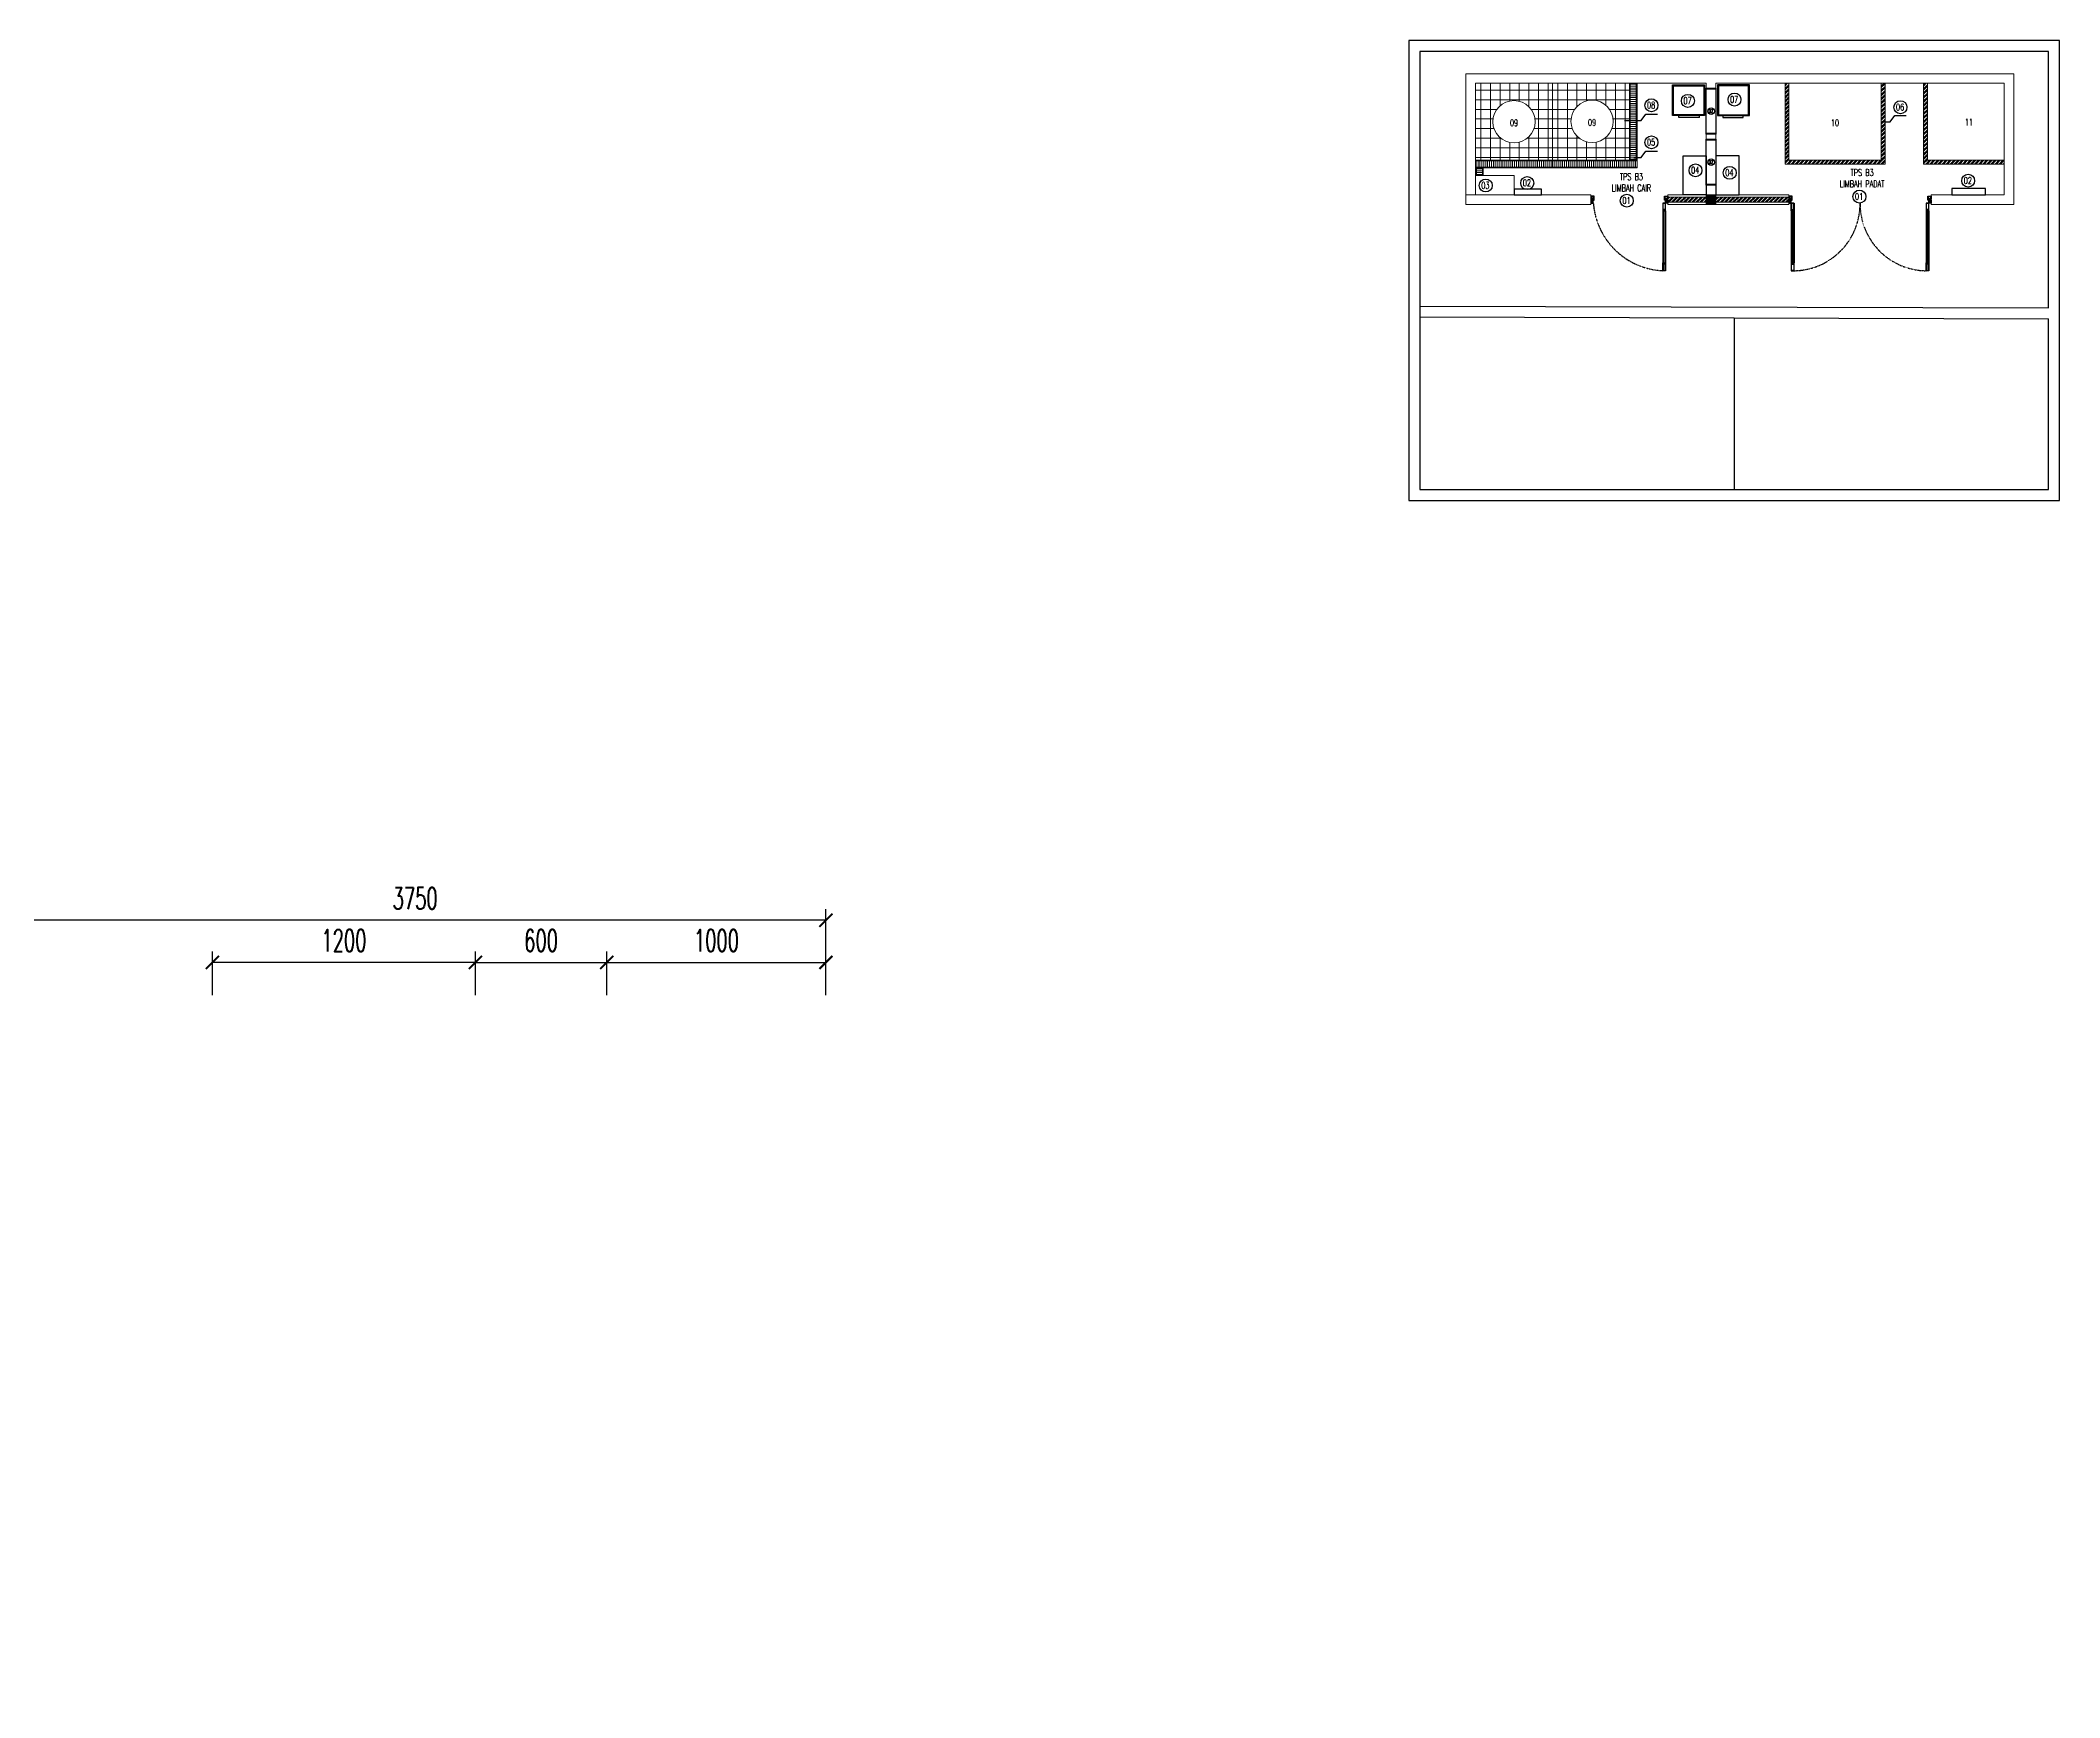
# Model space of a CAD drawing. Header units: millimetres. Extents: x -3140 to 122882, y -13467 to 35950.
# Drawn here: x 113666 to 122882, y 24873 to 32438 of the extents above; entities that cross this region are included whole.
import ezdxf

# ---------------------------------------------------------------- set-up
doc = ezdxf.new("R2010")
doc.units = ezdxf.units.MM
doc.header["$MEASUREMENT"] = 0
doc.linetypes.add('HIDDEN', pattern=[0.375, 0.25, -0.125])
doc.layers.add('ALM', color=120, linetype='Continuous')
doc.layers.add('inst ME', color=7, linetype='Continuous', lineweight=13)
doc.styles.add('300', font='rs.shx', dxfattribs={"width": 0.6, "height": 100})
doc.dimstyles.new('300', dxfattribs={"dimtxt": 50, "dimasz": 30, "dimexe": 50, "dimexo": 50, "dimgap": 30, "dimtad": 2, "dimdec": 0, "dimzin": 0, "dimtxsty": '300', "dimblk": 'DOT', "dimcen": 0.2, "dimclrd": 1, "dimclre": 1, "dimclrt": 3, "dimadec": 0, "dimazin": 0, "dimtfac": 1, "dimtdec": 0, "dimtix": 1, "dimtmove": 0, "dimatfit": 3, "dimfxl": 1, "dimtolj": 1, "dimtzin": 0, "dimarcsym": 0})
pattern_1 = [(45, (127562.648, 5933.049), (-9.306575, 9.306575), []), (45, (127568.852, 5933.049), (-9.306575, 9.306575), [])]
pattern_2 = [(0, (127562.6475, 5933.049), (0, 8.7743233), [])]
pattern_3 = [(90, (119494.41, 27692.425), (-43.8716, 0), []), (180, (119494.41, 27692.425), (-2e-15, -43.8716), [])]

# ---------------------------------------------------------------- blocks, each defined once
blk = doc.blocks.new('_Dot')
at = {"color": 0, "lineweight": -2}
blk.add_line((-0.5, 0), (-1, 0), dxfattribs=at)
at = {"color": 0, "const_width": 0.5}
blk.add_lwpolyline([(-0.25, 0, 1), (0.25, 0, 1)], format="xyb", close=True, dxfattribs=at)
blk = doc.blocks.new('_ArchTick')
at = {"color": 0, "linetype": 'ByBlock', "const_width": 0.15}
blk.add_lwpolyline([(-0.5, -0.5), (0.5, 0.5)], dxfattribs=at)
blk = doc.blocks.new('*D127')
at = {"color": 1, "lineweight": -2, "transparency": 16777216}
for p, q in [((84877.1, 21004.3), (85235.6, 21004.3)), ((85185.6, 18534.3), (85185.6, 20974.3)), ((84877.1, 18504.3), (85235.6, 18504.3))]:
    blk.add_line(p, q, dxfattribs=at)
at = {"layer": 'Defpoints', "color": 0, "transparency": 16777216}
for p in [(116250.8, 28229.4), (115651.2, 28029.6), (116250.8, 28029.6), (84827.1, 21004.3), (85185.6, 21004.3), (84827.1, 18504.3)]:
    blk.add_point(p, dxfattribs=at)
at = {"layer": 'inst ME', "color": 1, "lineweight": -2, "transparency": 16777216}
for p, q in [((115651.2, 28079.6), (115651.2, 28279.4)), ((115651.2, 28229.4), (116250.8, 28229.4)), ((116250.8, 28079.6), (116250.8, 28279.4))]:
    blk.add_line(p, q, dxfattribs=at)
at = {"color": 1, "lineweight": -2, "transparency": 16777216, "xscale": 30, "yscale": 30, "zscale": 30}
for p, rotation in [((85185.6, 21004.3), 90), ((85185.6, 18504.3), 270)]:
    blk.add_blockref('_Dot', p, dxfattribs=dict(at, rotation=rotation))
at = {"layer": 'inst ME', "color": 1, "lineweight": -2, "transparency": 16777216, "xscale": 60, "yscale": 60, "zscale": 60, "rotation": 180}
blk.add_blockref('_ArchTick', (115651.2, 28229.4), dxfattribs=at)
at = {"layer": 'inst ME', "color": 1, "lineweight": -2, "transparency": 16777216, "xscale": 60, "yscale": 60, "zscale": 60}
blk.add_blockref('_ArchTick', (116250.8, 28229.4), dxfattribs=at)
at = {"color": 3, "transparency": 16777216, "insert": (85265.6, 19754.3), "char_height": 100, "attachment_point": 5, "rotation": 90, "style": '300'}
blk.add_mtext('\\A1;2500', dxfattribs=at)
at = {"layer": 'inst ME', "color": 3, "transparency": 16777216, "insert": (115951, 28329.4), "char_height": 100, "attachment_point": 5, "style": '300'}
blk.add_mtext('\\A1;600', dxfattribs=at)
blk = doc.blocks.new('*D129')
at = {"color": 1, "lineweight": -2, "transparency": 16777216}
for p, q in [((77764.6, 17954.3), (77764.6, 17404)), ((84764.6, 17954.3), (84764.6, 17404)), ((84734.6, 17454), (77794.6, 17454))]:
    blk.add_line(p, q, dxfattribs=at)
at = {"layer": 'Defpoints', "color": 0, "transparency": 16777216}
for p in [(113501.2, 28422), (113501.2, 28029.6), (117251.2, 28029.6), (77764.6, 18004.3), (84764.6, 18004.3), (77764.6, 17454)]:
    blk.add_point(p, dxfattribs=at)
at = {"layer": 'inst ME', "color": 1, "lineweight": -2, "transparency": 16777216}
for p, q in [((113501.2, 28079.6), (113501.2, 28472)), ((117251.2, 28422), (113501.2, 28422)), ((117251.2, 28079.6), (117251.2, 28472))]:
    blk.add_line(p, q, dxfattribs=at)
at = {"color": 1, "lineweight": -2, "transparency": 16777216, "xscale": 30, "yscale": 30, "zscale": 30, "rotation": 180}
blk.add_blockref('_Dot', (77764.6, 17454), dxfattribs=at)
at = {"color": 1, "lineweight": -2, "transparency": 16777216, "xscale": 30, "yscale": 30, "zscale": 30}
blk.add_blockref('_Dot', (84764.6, 17454), dxfattribs=at)
at = {"layer": 'inst ME', "color": 1, "lineweight": -2, "transparency": 16777216, "xscale": 60, "yscale": 60, "zscale": 60, "rotation": 180}
blk.add_blockref('_ArchTick', (113501.2, 28422), dxfattribs=at)
at = {"layer": 'inst ME', "color": 1, "lineweight": -2, "transparency": 16777216, "xscale": 60, "yscale": 60, "zscale": 60}
blk.add_blockref('_ArchTick', (117251.2, 28422), dxfattribs=at)
at = {"color": 3, "transparency": 16777216, "insert": (81264.6, 17374), "char_height": 100, "attachment_point": 5, "style": '300'}
blk.add_mtext('\\A1;7000', dxfattribs=at)
at = {"layer": 'inst ME', "color": 3, "transparency": 16777216, "insert": (115376.2, 28522), "char_height": 100, "attachment_point": 5, "style": '300'}
blk.add_mtext('\\A1;3750', dxfattribs=at)
blk = doc.blocks.new('*D132')
at = {"color": 1, "lineweight": -2, "transparency": 16777216}
for p, q in [((67749.5, 29030.2), (67749.5, 29479.7)), ((67779.5, 29429.7), (75844.5, 29429.7)), ((75874.5, 29030.2), (75874.5, 29479.7))]:
    blk.add_line(p, q, dxfattribs=at)
at = {"layer": 'Defpoints', "color": 0, "transparency": 16777216}
for p in [(75874.5, 29429.7), (67749.5, 28980.2), (75874.5, 28980.2), (117251.2, 28229.4), (116251.2, 28029.6), (117251.2, 28029.6)]:
    blk.add_point(p, dxfattribs=at)
at = {"layer": 'inst ME', "color": 1, "lineweight": -2, "transparency": 16777216}
for p, q in [((116251.2, 28079.6), (116251.2, 28279.4)), ((116251.2, 28229.4), (117251.2, 28229.4)), ((117251.2, 28079.6), (117251.2, 28279.4))]:
    blk.add_line(p, q, dxfattribs=at)
at = {"color": 1, "lineweight": -2, "transparency": 16777216, "xscale": 30, "yscale": 30, "zscale": 30, "rotation": 180}
blk.add_blockref('_Dot', (67749.5, 29429.7), dxfattribs=at)
at = {"color": 1, "lineweight": -2, "transparency": 16777216, "xscale": 30, "yscale": 30, "zscale": 30}
blk.add_blockref('_Dot', (75874.5, 29429.7), dxfattribs=at)
at = {"layer": 'inst ME', "color": 1, "lineweight": -2, "transparency": 16777216, "xscale": 60, "yscale": 60, "zscale": 60, "rotation": 180}
blk.add_blockref('_ArchTick', (116251.2, 28229.4), dxfattribs=at)
at = {"layer": 'inst ME', "color": 1, "lineweight": -2, "transparency": 16777216, "xscale": 60, "yscale": 60, "zscale": 60}
blk.add_blockref('_ArchTick', (117251.2, 28229.4), dxfattribs=at)
at = {"color": 3, "transparency": 16777216, "insert": (71812, 29509.7), "char_height": 100, "attachment_point": 5, "style": '300'}
blk.add_mtext('\\A1;8125', dxfattribs=at)
at = {"layer": 'inst ME', "color": 3, "transparency": 16777216, "insert": (116751.2, 28329.4), "char_height": 100, "attachment_point": 5, "style": '300'}
blk.add_mtext('\\A1;1000', dxfattribs=at)
blk = doc.blocks.new('*D133')
at = {"color": 1, "lineweight": -2, "transparency": 16777216}
for p, q in [((67749.5, 29030.2), (67749.5, 29261.3)), ((68249.5, 29030.2), (68249.5, 29261.3)), ((67779.5, 29211.3), (68219.5, 29211.3))]:
    blk.add_line(p, q, dxfattribs=at)
at = {"layer": 'Defpoints', "color": 0, "transparency": 16777216}
for p in [(68249.5, 29211.3), (67749.5, 28980.2), (68249.5, 28980.2), (114451.2, 28229.4), (114451.2, 28029.6), (115651.2, 28029.6)]:
    blk.add_point(p, dxfattribs=at)
at = {"layer": 'inst ME', "color": 1, "lineweight": -2, "transparency": 16777216}
for p, q in [((114451.2, 28079.6), (114451.2, 28279.4)), ((115651.2, 28229.4), (114451.2, 28229.4)), ((115651.2, 28079.6), (115651.2, 28279.4))]:
    blk.add_line(p, q, dxfattribs=at)
at = {"color": 1, "lineweight": -2, "transparency": 16777216, "xscale": 30, "yscale": 30, "zscale": 30, "rotation": 180}
blk.add_blockref('_Dot', (67749.5, 29211.3), dxfattribs=at)
at = {"color": 1, "lineweight": -2, "transparency": 16777216, "xscale": 30, "yscale": 30, "zscale": 30}
blk.add_blockref('_Dot', (68249.5, 29211.3), dxfattribs=at)
at = {"layer": 'inst ME', "color": 1, "lineweight": -2, "transparency": 16777216, "xscale": 60, "yscale": 60, "zscale": 60, "rotation": 180}
blk.add_blockref('_ArchTick', (114451.2, 28229.4), dxfattribs=at)
at = {"layer": 'inst ME', "color": 1, "lineweight": -2, "transparency": 16777216, "xscale": 60, "yscale": 60, "zscale": 60}
blk.add_blockref('_ArchTick', (115651.2, 28229.4), dxfattribs=at)
at = {"color": 3, "transparency": 16777216, "insert": (67999.5, 29291.3), "char_height": 100, "attachment_point": 5, "style": '300'}
blk.add_mtext('\\A1;500', dxfattribs=at)
at = {"layer": 'inst ME', "color": 3, "transparency": 16777216, "insert": (115051.2, 28329.4), "char_height": 100, "attachment_point": 5, "style": '300'}
blk.add_mtext('\\A1;1200', dxfattribs=at)

msp = doc.modelspace()

# ---------------------------------------------------------------- hatches: boundary and pattern name
at = {"layer": 'inst ME'}
h = msp.add_hatch(dxfattribs=at)
h.set_pattern_fill('ANSI37', color=129, scale=350.972931, angle=45)
h.set_pattern_definition(pattern_3)
h.paths.add_polyline_path([(120567.2, 32242.4), (120216.3, 32242.4), (120216.3, 31891.4), (120567.2, 31891.4)])
h.paths.add_polyline_path([(120488.3, 32066.9, -1), (120295.2, 32066.9, -1)], flags=16)
h.paths.add_polyline_path([(120348.6, 32038.8), (120434.6, 32038.8), (120434.6, 32085.1), (120348.6, 32085.1)], flags=8)
h = msp.add_hatch(dxfattribs=at)
h.set_pattern_fill('ANSI37', color=129, scale=350.972931, angle=45)
h.set_pattern_definition(pattern_3)
h.paths.add_polyline_path([(120918.2, 32242.4), (120567.2, 32242.4), (120567.2, 31891.4), (120918.2, 31891.4)])
h.paths.add_polyline_path([(120844.6, 32068.7, -1), (120651.5, 32068.7, -1)], flags=16)
h.paths.add_polyline_path([(120704.9, 32040.6), (120790.9, 32040.6), (120790.9, 32086.9), (120704.9, 32086.9)], flags=8)
h = msp.add_hatch(dxfattribs=at)
h.set_pattern_fill('_USER', color=4, scale=8.774323, pattern_type=0)
h.set_pattern_definition(pattern_2)
h.paths.add_polyline_path([(120949.8, 32242.4), (120921.7, 32242.4), (120921.7, 31887.9), (120949.8, 31887.9)])
h = msp.add_hatch(dxfattribs=at)
h.set_pattern_fill('ANSI32', color=4, scale=35.097293)
h.set_pattern_definition([(45, (127562.648, 5933.049), (-9.306575, 9.306575), []), (45, (127568.852, 5933.049), (-9.306575, 9.306575), [])])
h.paths.add_polyline_path([(122085.2, 32242.4), (122067.6, 32242.4), (122067.6, 31891.4), (121646.5, 31891.4), (121646.5, 32242.4), (121628.9, 32242.4), (121628.9, 31873.9), (122085.2, 31873.9)])
h.paths.add_polyline_path([(122278.2, 32242.4), (122260.7, 32242.4), (122260.7, 31873.9), (122629.2, 31873.9), (122629.2, 31891.4), (122278.2, 31891.4)])
h = msp.add_hatch(dxfattribs=at)
h.set_pattern_fill('_USER', color=4, scale=8.774323, angle=90, pattern_type=0)
h.set_pattern_definition([(90, (127562.6475, 5933.049), (-8.7743233, 5e-16), [])])
h.paths.add_polyline_path([(120953.3, 31887.9), (120567.2, 31887.9), (120567.2, 31859.8), (120953.3, 31859.8)])
h.paths.add_polyline_path([(120567.2, 31887.9), (120216.3, 31887.9), (120216.3, 31859.8), (120567.2, 31859.8)])
h = msp.add_hatch(dxfattribs=at)
h.set_pattern_fill('_USER', color=4, scale=8.774323, pattern_type=0)
h.set_pattern_definition(pattern_2)
h.paths.add_polyline_path([(120247.8, 31856.3), (120219.8, 31856.3), (120219.8, 31821.2), (120247.8, 31821.2)])
h = msp.add_hatch(dxfattribs=at)
h.set_pattern_fill('ANSI32', color=129, scale=35.097293, angle=360)
h.set_pattern_definition(pattern_1)
h.paths.add_polyline_path([(121269.2, 31723.3), (121093.7, 31723.3), (121093.7, 31699.8), (121269.2, 31699.8)])
h = msp.add_hatch(dxfattribs=at)
h.set_pattern_fill('ANSI31', color=129, scale=35.097293, angle=360)
h.set_pattern_definition([(45, (146051.838, 20429.7177), (-3.10219174, 3.10219174), [])])
h.paths.add_polyline_path([(121313, 31733.5), (121269.2, 31733.5), (121269.2, 31689.6), (121313, 31689.6)])
h = msp.add_hatch(dxfattribs=at)
h.set_pattern_fill('ANSI32', color=129, scale=35.097293, angle=360)
h.set_pattern_definition(pattern_1)
h.paths.add_polyline_path([(121646.4, 31723.3), (121313, 31723.3), (121313, 31699.8), (121646.4, 31699.8)])

# ---------------------------------------------------------------- linework, layer by layer
at = {"linetype": 'Continuous'}
for p, q in [((121115.7, 32094.9), (121115.7, 32235.2)), ((121115.7, 32235.2), (121261.5, 32235.2)), ((121119.6, 32098.8), (121119.6, 32231.3)), ((121119.6, 32231.3), (121257.6, 32231.3)), ((121257.6, 32231.3), (121257.6, 32098.8)), ((121261.5, 32235.2), (121261.5, 32094.9)), ((121320.7, 32235.2), (121320.7, 32094.9)), ((121466.5, 32235.2), (121320.7, 32235.2)), ((121324.6, 32231.3), (121324.6, 32098.8)), ((121462.6, 32231.3), (121324.6, 32231.3)), ((121462.6, 32098.8), (121462.6, 32231.3)), ((121466.5, 32094.9), (121466.5, 32235.2)), ((121261.5, 32094.9), (121115.7, 32094.9)), ((121257.6, 32098.8), (121119.6, 32098.8)), ((121144.6, 32087.1), (121144.6, 32094.9)), ((121238.1, 32087.1), (121144.6, 32087.1)), ((121320.7, 32094.9), (121466.5, 32094.9)), ((121324.6, 32098.8), (121462.6, 32098.8)), ((121344.1, 32094.9), (121344.1, 32087.1)), ((121344.1, 32087.1), (121437.7, 32087.1)), ((121437.7, 32087.1), (121437.7, 32094.9))]:
    msp.add_line(p, q, dxfattribs=at)
for points in [[(119911.8, 30338.4), (122881.8, 30338.4), (122881.8, 32438.4), (119911.8, 32438.4), (119911.8, 30338.4)], [(122831.8, 31217), (122831.8, 32388.4), (119961.8, 32388.4), (119961.8, 30388.4), (122831.8, 30388.4), (122831.8, 31167)], [(121269.2, 32220.6), (121313, 32220.6), (121313, 32010.1), (121269.2, 32010.1), (121269.2, 32220.6)], [(121269.2, 32217.1), (121313, 32217.1)], [(120895.7, 32072.4), (120971.8, 32072.4), (120993.9, 32101.4), (121045.9, 32101.4)], [(121238.1, 32087.1), (121238.1, 32094.9)], [(122074.8, 32066.9), (122107.9, 32066.9), (122130, 32095.9), (122182, 32095.9)], [(121313, 32013.6), (121269.2, 32013.6)], [(121269.2, 31988), (121313, 31988), (121313, 31777.4), (121269.2, 31777.4), (121269.2, 31988)], [(121269.2, 31984.4), (121313, 31984.4)], [(120938.7, 31903.2), (120971.8, 31903.2), (120993.9, 31932.2), (121045.9, 31932.2)], [(121313, 31780.9), (121269.2, 31780.9)], [(119961.7, 31175.9), (122831.8, 31167)], [(119961.8, 31225.9), (122831.8, 31217)], [(121396.8, 31171.4), (121396.8, 30388.4)]]:
    msp.add_lwpolyline(points)
for points in [[(121269.2, 31733.5), (121163, 31733.5), (121163, 31912), (121269.2, 31912)], [(121313, 31733.5), (121419.2, 31733.5), (121419.2, 31912), (121313, 31912)], [(120391.7, 31733.5), (120517.3, 31733.5), (120517.3, 31758.7), (120391.7, 31758.7)], [(122389.9, 31733.5), (122543.7, 31733.5), (122543.7, 31762.9), (122389.9, 31762.9)]]:
    msp.add_lwpolyline(points, close=True)
at = {"color": 5}
for centre, radius in [((121019, 32142.2), 29.6), ((121185.2, 32162.4), 29.6), ((121398, 32168.2), 29.6), ((121291.4, 32115.4), 14.8), ((122155.3, 32133.3), 29.6), ((121019, 31973), 29.6), ((121291.4, 31882.7), 14.8), ((120262.4, 31776), 29.6), ((120452, 31786.9), 29.6), ((121220, 31845.2), 29.6), ((121376.1, 31833.8), 29.6), ((122464.4, 31798), 29.6), ((120906.5, 31706.7), 29.6), ((121968.2, 31725.2), 29.6)]:
    msp.add_circle(centre, radius, dxfattribs=at)
at = {"layer": 'ALM'}
for p, q in [((121070.5, 31660.6), (121070.5, 31422.5)), ((121082.9, 31660.6), (121082.9, 31422.5)), ((121657.3, 31660.6), (121657.3, 31422.5)), ((121669.6, 31660.6), (121669.6, 31422.5)), ((122272.6, 31660.6), (122272.6, 31422.5)), ((122284.9, 31660.6), (122284.9, 31422.5))]:
    msp.add_line(p, q, dxfattribs=at)
for points in [[(120753.5, 31716.2), (120755.2, 31716.2), (120756.6, 31713.5), (120758.2, 31713.5), (120758.2, 31727.1), (120742.7, 31727.1), (120742.7, 31713.5), (120744.3, 31713.5), (120745.6, 31716.2), (120747.2, 31716.2), (120747.2, 31711.6), (120747.2, 31707), (120745.6, 31707), (120744.3, 31709.7), (120742.7, 31709.7), (120742.7, 31696.1), (120753.5, 31696.1)], [(120752, 31697.7), (120744.3, 31697.7), (120744.3, 31705.4), (120748.7, 31705.4), (120748.7, 31711.6), (120748.7, 31717.8), (120744.3, 31717.8), (120744.3, 31725.5), (120756.6, 31725.5), (120756.6, 31717.8), (120752, 31717.8)], [(120758.2, 31713.1), (120756.4, 31713.1), (120755, 31715.9), (120753.8, 31715.9), (120753.8, 31711.6), (120756.6, 31711.6), (120756.6, 31710.1), (120753.8, 31710.1), (120753.8, 31708.5), (120758.2, 31708.5)], [(121082.9, 31716.2), (121081.2, 31716.2), (121079.8, 31713.5), (121078.2, 31713.5), (121078.2, 31727.1), (121093.7, 31727.1), (121093.7, 31713.5), (121092.1, 31713.5), (121090.7, 31716.2), (121089.2, 31716.2), (121089.2, 31711.6), (121089.2, 31707), (121090.7, 31707), (121092.1, 31709.7), (121093.7, 31709.7), (121093.7, 31696.1), (121082.9, 31696.1)], [(121078.2, 31713.1), (121080, 31713.1), (121081.4, 31715.9), (121082.6, 31715.9), (121082.6, 31711.6), (121079.8, 31711.6), (121079.8, 31710.1), (121082.6, 31710.1), (121082.6, 31708.5), (121078.2, 31708.5)], [(121084.4, 31697.7), (121092.1, 31697.7), (121092.1, 31705.4), (121087.7, 31705.4), (121087.7, 31711.6), (121087.7, 31717.8), (121092.1, 31717.8), (121092.1, 31725.5), (121079.8, 31725.5), (121079.8, 31717.8), (121084.4, 31717.8)], [(121657.3, 31716.2), (121659, 31716.2), (121660.4, 31713.5), (121661.9, 31713.5), (121661.9, 31727.1), (121646.4, 31727.1), (121646.4, 31713.5), (121648, 31713.5), (121649.4, 31716.2), (121650.9, 31716.2), (121650.9, 31711.6), (121650.9, 31707), (121649.4, 31707), (121648, 31709.7), (121646.4, 31709.7), (121646.4, 31696.1), (121657.3, 31696.1)], [(121655.7, 31697.7), (121648, 31697.7), (121648, 31705.4), (121652.5, 31705.4), (121652.5, 31711.6), (121652.5, 31717.8), (121648, 31717.8), (121648, 31725.5), (121660.4, 31725.5), (121660.4, 31717.8), (121655.7, 31717.8)], [(121661.9, 31713.1), (121660.2, 31713.1), (121658.8, 31715.9), (121657.6, 31715.9), (121657.6, 31711.6), (121660.4, 31711.6), (121660.4, 31710.1), (121657.6, 31710.1), (121657.6, 31708.5), (121661.9, 31708.5)], [(122284.9, 31716.2), (122283.2, 31716.2), (122281.8, 31713.5), (122280.3, 31713.5), (122280.3, 31727.1), (122295.7, 31727.1), (122295.7, 31713.5), (122294.2, 31713.5), (122292.8, 31716.2), (122291.3, 31716.2), (122291.3, 31711.6), (122291.3, 31707), (122292.8, 31707), (122294.2, 31709.7), (122295.7, 31709.7), (122295.7, 31696.1), (122284.9, 31696.1)], [(122280.3, 31713.1), (122282, 31713.1), (122283.4, 31715.9), (122284.6, 31715.9), (122284.6, 31711.6), (122281.8, 31711.6), (122281.8, 31710.1), (122284.6, 31710.1), (122284.6, 31708.5), (122280.3, 31708.5)], [(122286.5, 31697.7), (122294.2, 31697.7), (122294.2, 31705.4), (122289.7, 31705.4), (122289.7, 31711.6), (122289.7, 31717.8), (122294.2, 31717.8), (122294.2, 31725.5), (122281.8, 31725.5), (122281.8, 31717.8), (122286.5, 31717.8)], [(121074.8, 31660.6), (121074.8, 31662.1), (121073.6, 31663.5), (121073.6, 31665.1), (121079.8, 31665.1), (121079.8, 31663.5), (121078.5, 31662.1), (121078.5, 31660.6), (121082.9, 31660.6), (121082.9, 31696.1), (121081.3, 31696.1), (121081.3, 31696.1), (121072, 31696.1), (121072, 31696.1), (121070.5, 31696.1), (121070.5, 31660.6)], [(121072, 31666.6), (121072, 31694.6), (121081.3, 31694.6), (121081.3, 31666.6)], [(121665.3, 31660.6), (121665.3, 31662.1), (121666.5, 31663.5), (121666.5, 31665.1), (121660.4, 31665.1), (121660.4, 31663.5), (121661.6, 31662.1), (121661.6, 31660.6), (121657.3, 31660.6), (121657.3, 31696.1), (121658.8, 31696.1), (121658.8, 31696.1), (121668.1, 31696.1), (121668.1, 31696.1), (121669.6, 31696.1), (121669.6, 31660.6)], [(121668.1, 31666.6), (121668.1, 31694.6), (121658.8, 31694.6), (121658.8, 31666.6)], [(122276.9, 31660.6), (122276.9, 31662.1), (122275.6, 31663.5), (122275.6, 31665.1), (122281.8, 31665.1), (122281.8, 31663.5), (122280.6, 31662.1), (122280.6, 31660.6), (122284.9, 31660.6), (122284.9, 31696.1), (122283.4, 31696.1), (122283.4, 31696.1), (122274.1, 31696.1), (122274.1, 31696.1), (122272.6, 31696.1), (122272.6, 31660.6)], [(122274.1, 31666.6), (122274.1, 31694.6), (122283.4, 31694.6), (122283.4, 31666.6)], [(121074.8, 31422.5), (121074.8, 31421), (121073.6, 31419.6), (121073.6, 31418), (121079.8, 31418), (121079.8, 31419.6), (121078.5, 31421), (121078.5, 31422.5), (121082.9, 31422.5), (121082.9, 31386.9), (121081.3, 31386.9), (121081.3, 31386.9), (121072, 31386.9), (121072, 31386.9), (121070.5, 31386.9), (121070.5, 31422.5)], [(121072, 31416.5), (121072, 31388.5), (121081.3, 31388.5), (121081.3, 31416.5)], [(121665.3, 31422.5), (121665.3, 31421), (121666.5, 31419.6), (121666.5, 31418), (121660.4, 31418), (121660.4, 31419.6), (121661.6, 31421), (121661.6, 31422.5), (121657.3, 31422.5), (121657.3, 31386.9), (121658.8, 31386.9), (121658.8, 31386.9), (121668.1, 31386.9), (121668.1, 31386.9), (121669.6, 31386.9), (121669.6, 31422.5)], [(121668.1, 31416.5), (121668.1, 31388.5), (121658.8, 31388.5), (121658.8, 31416.5)], [(122276.9, 31422.5), (122276.9, 31421), (122275.6, 31419.6), (122275.6, 31418), (122281.8, 31418), (122281.8, 31419.6), (122280.6, 31421), (122280.6, 31422.5), (122284.9, 31422.5), (122284.9, 31386.9), (122283.4, 31386.9), (122283.4, 31386.9), (122274.1, 31386.9), (122274.1, 31386.9), (122272.6, 31386.9), (122272.6, 31422.5)], [(122274.1, 31416.5), (122274.1, 31388.5), (122283.4, 31388.5), (122283.4, 31416.5)]]:
    msp.add_lwpolyline(points, close=True, dxfattribs=at)
at = {"layer": 'ALM', "color": 251}
for points in [[(121076.1, 31660.6), (121076.1, 31663.8), (121077.3, 31663.8), (121077.3, 31660.6), (121078.5, 31660.6), (121078.5, 31665.1), (121074.8, 31665.1), (121074.8, 31660.6)], [(121077.3, 31419.3), (121077.3, 31663.8), (121076.1, 31663.8), (121076.1, 31419.3)], [(121664.1, 31660.6), (121664.1, 31663.8), (121662.8, 31663.8), (121662.8, 31660.6), (121661.6, 31660.6), (121661.6, 31665.1), (121665.3, 31665.1), (121665.3, 31660.6)], [(121662.8, 31419.3), (121662.8, 31663.8), (121664.1, 31663.8), (121664.1, 31419.3)], [(122278.1, 31660.6), (122278.1, 31663.8), (122279.4, 31663.8), (122279.4, 31660.6), (122280.6, 31660.6), (122280.6, 31665.1), (122276.9, 31665.1), (122276.9, 31660.6)], [(122279.4, 31419.3), (122279.4, 31663.8), (122278.1, 31663.8), (122278.1, 31419.3)], [(121076.1, 31422.5), (121076.1, 31419.3), (121077.3, 31419.3), (121077.3, 31422.5), (121078.5, 31422.5), (121078.5, 31418), (121074.8, 31418), (121074.8, 31422.5)], [(121664.1, 31422.5), (121664.1, 31419.3), (121662.8, 31419.3), (121662.8, 31422.5), (121661.6, 31422.5), (121661.6, 31418), (121665.3, 31418), (121665.3, 31422.5)], [(122278.1, 31422.5), (122278.1, 31419.3), (122279.4, 31419.3), (122279.4, 31422.5), (122280.6, 31422.5), (122280.6, 31418), (122276.9, 31418), (122276.9, 31422.5)]]:
    msp.add_lwpolyline(points, close=True, dxfattribs=at)
at = {"layer": 'ALM', "color": 251, "linetype": 'HIDDEN', "ltscale": 0.35}
for centre, radius, start, end in [((121086.7, 31720.6), 334, 184.19589, 267.23441), ((121665.6, 31692.4), 305.5, 270.75602, 0.69443), ((122276.6, 31692.4), 305.5, 179.30557, 269.24398)]:
    msp.add_arc(centre, radius, start, end, dxfattribs=at)
at = {"layer": 'inst ME'}
for p, q in [((120742.7, 31733.5), (120742.7, 31689.6)), ((121093.7, 31733.5), (121093.7, 31689.6)), ((121646.4, 31733.5), (121646.4, 31689.6)), ((122295.7, 31733.5), (122295.7, 31689.6))]:
    msp.add_line(p, q, dxfattribs=at)
for points in [[(121269.2, 32286.3), (120172.4, 32286.3)], [(120172.4, 32286.3), (120172.4, 31689.6)], [(121269.2, 32286.3), (121313, 32286.3)], [(121269.2, 32286.3), (122673.1, 32286.3), (122673.1, 31689.6), (122295.7, 31689.6)], [(121269.2, 32242.4), (120216.3, 32242.4)], [(120216.3, 32242.4), (120216.3, 31733.5)], [(120216.3, 32242.4), (120567.2, 32242.4), (120567.2, 31891.4), (120216.3, 31891.4), (120216.3, 32242.4)], [(120216.3, 31891.4), (120918.2, 31891.4), (120918.2, 32242.4), (121015.5, 32242.4)], [(120251.3, 31856.3), (120953.3, 31856.3), (120953.3, 32242.4)], [(120567.2, 32242.4), (120918.2, 32242.4), (120918.2, 31891.4), (120567.2, 31891.4), (120567.2, 32242.4)], [(120921.7, 31891.4), (120921.7, 32242.4)], [(120949.8, 31891.4), (120949.8, 32242.4)], [(121646.4, 31689.6), (121269.2, 31689.6), (121269.2, 32242.4)], [(121646.4, 31733.5), (121313, 31733.5), (121313, 32242.4), (122629.2, 32242.4), (122629.2, 31733.5), (122295.7, 31733.5)], [(122085.2, 32242.4), (122085.2, 31873.9), (121628.9, 31873.9), (121628.9, 32242.4)], [(121646.5, 32242.4), (122067.6, 32242.4), (122067.6, 31891.4), (121646.5, 31891.4), (121646.5, 32242.4)], [(122067.6, 32242.4), (122067.6, 31891.4), (121646.5, 31891.4), (121646.5, 32242.4)], [(121839.4, 32242.4), (121874.5, 32242.4)], [(122260.5, 32242.4), (122295.6, 32242.4)], [(122260.7, 32242.4), (122260.7, 31873.9), (122629.2, 31873.9)], [(122278.2, 32242.4), (122629.2, 32242.4), (122629.2, 31891.4), (122278.2, 31891.4), (122278.2, 32242.4)], [(122278.2, 32242.4), (122278.2, 31891.4), (122629.2, 31891.4)], [(120216.3, 31891.4), (120216.3, 31821.2)], [(120216.3, 31887.9), (120953.3, 31887.9)], [(120567.2, 31891.4), (120567.2, 31856.3)], [(120918.2, 31891.4), (120953.3, 31891.4)], [(120216.3, 31859.8), (120953.3, 31859.8)], [(120251.3, 31856.3), (120216.3, 31856.3)], [(120216.3, 31821.2), (120391.7, 31821.2), (120391.7, 31733.5), (120216.3, 31733.5), (120216.3, 31821.2)], [(120219.8, 31856.3), (120219.8, 31821.2)], [(120247.8, 31856.3), (120247.8, 31821.2)], [(120251.3, 31856.3), (120251.3, 31821.2)], [(120742.7, 31733.5), (120172.4, 31733.5)], [(120742.7, 31689.6), (120742.7, 31733.5)], [(120742.7, 31689.6), (120742.7, 31733.5)], [(121269.2, 31733.5), (121093.7, 31733.5)], [(121093.7, 31689.6), (121093.7, 31733.5)], [(121269.2, 31723.3), (121093.7, 31723.3)], [(121646.4, 31723.3), (121313, 31723.3)], [(120742.7, 31689.6), (120172.4, 31689.6)], [(121269.2, 31699.8), (121093.7, 31699.8)], [(121269.2, 31689.6), (121093.7, 31689.6)], [(121646.4, 31699.8), (121313, 31699.8)]]:
    msp.add_lwpolyline(points, dxfattribs=at)
msp.add_lwpolyline([(121313, 31733.5), (121269.2, 31733.5), (121269.2, 31689.6), (121313, 31689.6)], close=True, dxfattribs=at)
at = {"layer": 'inst ME', "color": 5}
for centre in [(120748.1, 32068.7), (120391.7, 32066.9)]:
    msp.add_circle(centre, 96.5, dxfattribs=at)

# ---------------------------------------------------------------- texts
at = {"layer": 'inst ME', "color": 3, "attachment_point": 5, "style": '300'}
for s, insert, char_height in [('\\A1;07', (121183.7, 32163.1), 30.89), ('\\A1;07', (121396.5, 32168.9), 30.89), ('\\A1;09', (120391.6, 32062), 30.89), ('\\A1;09', (120747.9, 32063.7), 30.89), ('\\A1;08', (121017.5, 32143), 30.89), ('\\A1;02', (121290.6, 32115.8), 15.47), ('\\A1;10', (121856.9, 32062), 30.89), ('\\A1;06', (122153.8, 32134), 30.89), ('\\A1;11', (122468.4, 32064.9), 30.89), ('\\A1;05', (121017.5, 31973.8), 30.89), ('\\A1;02', (121290.6, 31883.1), 15.47), ('\\A1;02', (120450.5, 31787.7), 30.89), ('\\A1;TPS B3\\PLIMBAH CAIR', (120927.4, 31790.3), 30.886), ('\\A1;04', (121218.5, 31846), 30.89), ('\\A1;04', (121374.6, 31834.6), 30.89), ('\\A1;TPS B3\\PLIMBAH PADAT', (121980.3, 31809.2), 30.886), ('\\A1;02', (122462.9, 31798.7), 30.89), ('\\A1;03', (120260.9, 31776.7), 30.89), ('\\A1;01', (120905, 31707.5), 30.89), ('\\A1;01', (121966.7, 31725.9), 30.89)]:
    msp.add_mtext(s, dxfattribs=dict(at, insert=insert, char_height=char_height))

# ---------------------------------------------------------------- dimensions: what is measured, and where the dimension line sits
for base, p1, p2, picture, middle in [((75874.5, 29429.7), (67749.5, 28980.2), (75874.5, 28980.2), '*D132', (71812, 29509.7)), ((68249.5, 29211.3), (67749.5, 28980.2), (68249.5, 28980.2), '*D133', (67999.5, 29291.3)), ((77764.6, 17454), (84764.6, 18004.3), (77764.6, 18004.3), '*D129', (81264.6, 17374))]:
    dim = msp.add_linear_dim(base=base, p1=p1, p2=p2, dimstyle='300')
    dim.commit()
    dim.dimension.update_dxf_attribs({"geometry": picture, "text_midpoint": middle})
dim = msp.add_linear_dim(base=(85185.6, 21004.3), p1=(84827.1, 18504.3), p2=(84827.1, 21004.3), angle=90, dimstyle='300')
dim.commit()
dim.dimension.update_dxf_attribs({"geometry": '*D127', "text_midpoint": (85265.6, 19754.3)})

doc.saveas('drawing.dxf')
